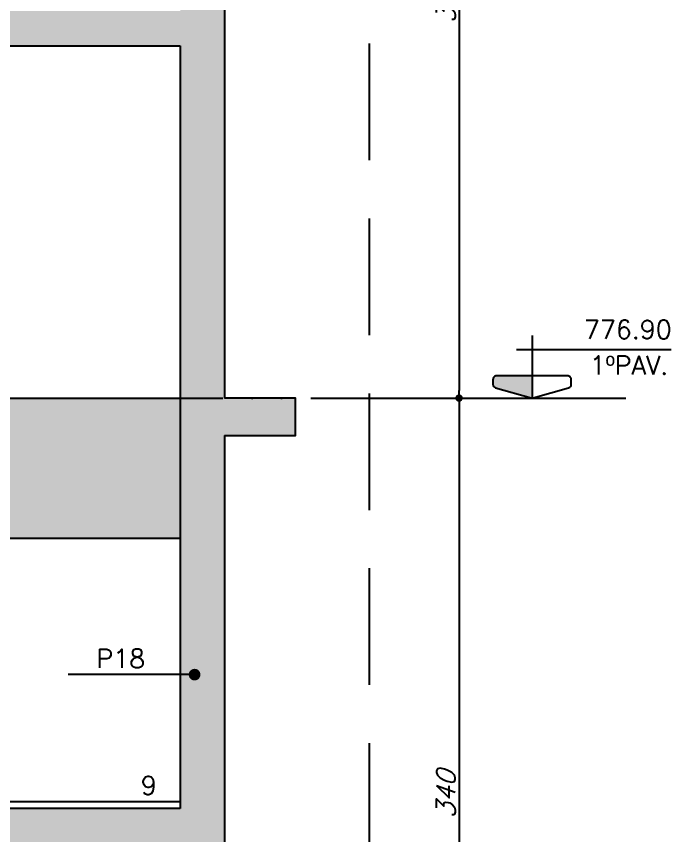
# Model space of a CAD drawing. Header units: millimetres. Extents: x -832 to 3668, y -1574 to 5296.
# Drawn here: x 96.6 to 380.8, y 1487.4 to 1838.7 of the extents above; entities that cross this region are included whole.
import ezdxf
from ezdxf import colors
from ezdxf.entities.mleader import LeaderData, LeaderLine
from ezdxf.enums import TextEntityAlignment as Align
from ezdxf.math import Vec2, Vec3

# ---------------------------------------------------------------- set-up
doc = ezdxf.new("R2010")
doc.units = ezdxf.units.MM
doc.header["$LTSCALE"] = 50
doc.linetypes.add('DASHED', pattern=[0.75, 0.5, -0.25])
doc.linetypes.add('DIVIDE2', pattern=[0.625, 0.25, -0.125, 0, -0.125, 0, -0.125])
for name, color, linetype in [('F-AUX', 2, 'Continuous'), ('F-AUX-RED', 1, 'Continuous'), ('F-CORTE', 4, 'Continuous'), ('F-COTAS', 106, 'Continuous'), ('F-EIXOS-DET', 1, 'Continuous'), ('F-ESC CORTE', 4, 'Continuous'), ('F-ESC NUM', 2, 'Continuous'), ('F-ESC SOLIDO CORTE', 71, 'Continuous'), ('F-NÍVEL-VISTA', 2, 'Continuous'), ('F-REVESTIMENTO', 1, 'Continuous'), ('F-SOLIDO', 71, 'Continuous'), ('F-TEXTO', 6, 'Continuous'), ('F-TEXTO-YELLOW', 2, 'Continuous'), ('F-VISTA', 2, 'Continuous'), ('F-VISTA SÓLIDO', 254, 'Continuous')]:
    doc.layers.add(name, color=color, linetype=linetype)
doc.styles.add('5385-ARQ-PB-BAS-PLA-TER-TORRE-A-106-TXT$0$R60-75', font='romans.shx', dxfattribs={"height": 0.1125})
doc.styles.add('CP-TEXT-INCL', font='romans.shx', dxfattribs={"oblique": 20})
doc.styles.add('MCP', font='romans.shx')
doc.styles.get("Standard").update_dxf_attribs({"font": 'arial.ttf'})
doc.dimstyles.new('CP-COTAS-50', dxfattribs={"dimscale": 0.64, "dimtxt": 12.5, "dimasz": 5, "dimexe": 5, "dimexo": 5, "dimgap": 2.5, "dimtad": 1, "dimdec": 1, "dimdsep": 46, "dimtxsty": 'CP-TEXT-INCL', "dimblk1": 'DOT', "dimblk2": 'DOT', "dimsah": 1, "dimcen": 9, "dimclrd": 256, "dimclre": 256, "dimclrt": 256, "dimadec": 0, "dimazin": 0, "dimtfac": 1, "dimtdec": 1, "dimtmove": 2, "dimatfit": 3, "dimldrblk": 'DOT', "dimfxl": 5, "dimtolj": 1, "dimarcsym": 0})
pattern_1 = [(0, (0, 0), (0, 6.985), [5.08, -1.905]), (90, (0, 0), (-6.985, 4e-16), [5.08, -1.905])]

# ---------------------------------------------------------------- blocks, each defined once
blk = doc.blocks.new('Nível - Vista')
at = {"layer": 'F-NÍVEL-VISTA'}
blk.add_hatch(color=71, dxfattribs=at).paths.add_polyline_path([(0, 0.2382), (-0.38, 0.2382, 0.414214), (-0.42, 0.1982), (-0.42, 0.148, 0.331206), (-0.3915, 0.1097), (-0.0115, 0.0017, 0.072993), (0, 0)])
at = {"layer": 'F-NÍVEL-VISTA', "color": 2}
for p, q in [((0, 0.67), (0, 0)), ((-0.168, 0.521), (1.4926, 0.521))]:
    blk.add_line(p, q, dxfattribs=at)
blk.add_lwpolyline([(-0.0115, 0.0017, 0.146769), (0.0115, 0.0017), (0.3915, 0.1097, 0.331206), (0.42, 0.148), (0.42, 0.1982, 0.414214), (0.38, 0.2382), (-0.38, 0.2382, 0.414214), (-0.42, 0.1982), (-0.42, 0.148, 0.331206), (-0.3915, 0.1097), (-0.0115, 0.0017, 0.146769), (0.0115, 0.0017)], format="xyb", dxfattribs=at)
at = {"layer": 'F-TEXTO', "color": 3, "style": 'MCP'}
for tag, p in [('NÍVEL', (1.0262, 0.6358)), ('NÍVEL_DETALHE', (1.0201, 0.1858))]:
    blk.add_attdef(tag, text='', height=0.2, dxfattribs=at).set_placement(p, align=Align.CENTER)
blk = doc.blocks.new('_DOT')
at = {"color": 0, "linetype": 'ByBlock'}
blk.add_line((-0.5, 0), (-1, 0), dxfattribs=at)
at = {"color": 0, "linetype": 'ByBlock', "const_width": 0.5}
blk.add_lwpolyline([(-0.25, 0, 1), (0.25, 0, 1)], format="xyb", close=True, dxfattribs=at)
blk = doc.blocks.new('*D94')
at = {"layer": 'DEFPOINTS', "color": 0, "transparency": 16777216}
for p in [(286.55, 2017.06), (286.55, 1675.06), (286.55, 1675.06)]:
    blk.add_point(p, dxfattribs=at)
at = {"layer": 'F-COTAS', "lineweight": -2, "transparency": 16777216}
blk.add_line((286.55, 2013.86), (286.55, 1678.26), dxfattribs=at)
at = {"layer": 'F-COTAS', "lineweight": -2, "transparency": 16777216, "xscale": 3.2, "yscale": 3.2, "zscale": 3.2}
for p, rotation in [((286.55, 2017.06), 90), ((286.55, 1675.06), 270)]:
    blk.add_blockref('_DOT', p, dxfattribs=dict(at, rotation=rotation))
at = {"layer": 'F-COTAS', "transparency": 16777216, "insert": (280.95, 1846.06), "char_height": 8, "attachment_point": 5, "rotation": 90, "style": 'CP-TEXT-INCL'}
blk.add_mtext('\\A1;342', dxfattribs=at)
blk = doc.blocks.new('*D95')
at = {"layer": 'DEFPOINTS', "color": 0, "transparency": 16777216}
for p in [(286.55, 1675.06), (286.55, 1335.06), (286.55, 1335.06)]:
    blk.add_point(p, dxfattribs=at)
at = {"layer": 'F-COTAS', "lineweight": -2, "transparency": 16777216}
blk.add_line((286.55, 1671.86), (286.55, 1338.26), dxfattribs=at)
at = {"layer": 'F-COTAS', "lineweight": -2, "transparency": 16777216, "xscale": 3.2, "yscale": 3.2, "zscale": 3.2}
for p, rotation in [((286.55, 1675.06), 90), ((286.55, 1335.06), 270)]:
    blk.add_blockref('_DOT', p, dxfattribs=dict(at, rotation=rotation))
at = {"layer": 'F-COTAS', "transparency": 16777216, "insert": (280.95, 1505.06), "char_height": 8, "attachment_point": 5, "rotation": 90, "style": 'CP-TEXT-INCL'}
blk.add_mtext('\\A1;340', dxfattribs=at)

msp = doc.modelspace()

# ---------------------------------------------------------------- hatches: boundary and pattern name
h = msp.add_hatch()
h.set_pattern_fill('ANGLE', color=256)
h.set_pattern_definition(pattern_1)
h.paths.add_polyline_path([(286.83, 1831.83), (286.83, 1856.4), (275.07, 1860.68), (275.07, 1836.11)], flags=9)
h = msp.add_hatch()
h.set_pattern_fill('ANGLE', color=256)
h.set_pattern_definition(pattern_1)
h.paths.add_polyline_path([(337.15, 1698.49), (380.77, 1698.49), (380.77, 1710.49), (337.15, 1710.49)], flags=9)
h = msp.add_hatch()
h.set_pattern_fill('ANGLE', color=256)
h.set_pattern_definition(pattern_1)
h.paths.add_polyline_path([(340.36, 1683.14), (378.65, 1683.14), (378.65, 1695.14), (340.36, 1695.14)], flags=9)
h = msp.add_hatch()
h.set_pattern_fill('ANGLE', color=256)
h.set_pattern_definition(pattern_1)
h.paths.add_polyline_path([(130.47, 1557.39), (155.05, 1557.39), (155.05, 1569.39), (130.47, 1569.39)], flags=9)
h = msp.add_hatch()
h.set_pattern_fill('ANGLE', color=256)
h.set_pattern_definition(pattern_1)
h.paths.add_polyline_path([(286.83, 1490.83), (286.83, 1515.4), (275.07, 1519.68), (275.07, 1495.11)], flags=9)
at = {"layer": 'F-ESC SOLIDO CORTE'}
h = msp.add_hatch(color=256, dxfattribs=at)
h.dxf.hatch_style = 1
h.paths.add_polyline_path([(-187.57, 2003.06), (-215.57, 2003.06), (-215.57, 2021.06), (-410.07, 2021.06), (-410.07, 2006.06), (-247.95, 2006.06), (32.02, 1826.06), (166.93, 1826.06), (166.93, 1841.06), (36.43, 1841.06), (36.43, 1859.06), (8.43, 1859.06), (8.43, 1877.06), (-19.57, 1877.06), (-19.57, 1895.06), (-47.57, 1895.06), (-47.57, 1913.06), (-75.57, 1913.06), (-75.57, 1931.06), (-103.57, 1931.06), (-103.57, 1949.06), (-131.57, 1949.06), (-131.57, 1967.06), (-159.57, 1967.06), (-159.57, 1985.06), (-187.57, 1985.06)])
h = msp.add_hatch(color=256, dxfattribs=at)
h.dxf.hatch_style = 1
h.paths.add_polyline_path([(-215.57, 1679.06), (-410.07, 1679.06), (-410.07, 1664.06), (-247.95, 1664.06), (32.02, 1484.06), (166.93, 1484.06), (166.93, 1499.06), (36.43, 1499.06), (36.43, 1517.06), (8.43, 1517.06), (8.43, 1535.06), (-19.57, 1535.06), (-19.57, 1553.06), (-47.57, 1553.06), (-47.57, 1571.06), (-75.57, 1571.06), (-75.57, 1589.06), (-103.57, 1589.06), (-103.57, 1607.06), (-131.57, 1607.06), (-131.57, 1625.06), (-159.57, 1625.06), (-159.57, 1643.06), (-187.57, 1643.06), (-187.57, 1661.06), (-215.57, 1661.06)])
at = {"layer": 'F-SOLIDO'}
h = msp.add_hatch(color=256, dxfattribs=at)
h.dxf.hatch_style = 1
h.paths.add_polyline_path([(248.16, 3132.06), (185.93, 3132.06), (185.93, 3481.06), (248.16, 3481.06), (248.16, 3493.06), (185.93, 3493.06), (185.93, 3787.06), (248.16, 3787.06), (248.16, 3799.06), (185.93, 3799.06), (185.93, 4093.06), (248.16, 4093.06), (248.16, 4105.06), (185.93, 4105.06), (185.93, 4293.99), (166.93, 4293.99), (166.93, -757.94), (248.16, -757.94), (248.16, -502.94), (191.93, -502.94), (191.93, 675.06), (248.16, 675.06), (248.16, 690.06), (191.93, 690.06), (191.93, 705.06), (185.93, 705.06), (185.93, 1275.06), (248.16, 1275.06), (248.16, 1295.06), (185.93, 1295.06), (185.93, 1659.06), (216.43, 1659.06), (216.43, 1675.06), (185.93, 1675.06), (185.93, 2001.06), (216.43, 2001.06), (216.43, 2017.06), (185.93, 2017.06), (185.93, 2343.06), (216.43, 2343.06), (216.43, 2359.06), (185.93, 2359.06), (185.93, 2685.06), (248.16, 2685.06), (248.16, 2701.06), (185.93, 2701.06), (185.93, 2983.06), (248.16, 2983.06)])
h.paths.add_polyline_path([(166.93, -502.94), (-57.76, -502.94), (-57.76, -757.94), (166.93, -757.94)])
at = {"layer": 'F-VISTA SÓLIDO'}
h = msp.add_hatch(color=256, dxfattribs=at)
h.dxf.hatch_style = 1
h.paths.add_polyline_path([(166.93, 1675.06), (-188.05, 1675.06), (-205.16, 1664.06), (-184.57, 1664.06), (-184.57, 1662.06), (-186.57, 1662.06), (-186.57, 1646.06), (-156.57, 1646.06), (-156.57, 1644.06), (-158.57, 1644.06), (-158.57, 1628.06), (-128.57, 1628.06), (-128.57, 1626.06), (-130.57, 1626.06), (-130.57, 1615.06), (166.93, 1615.06)])
h.paths.add_polyline_path([(-247.95, 1664.06), (-410.07, 1664.06), (-410.07, 1615.06), (-171.74, 1615.06)])
h.paths.add_polyline_path([(-429.07, 1675.06), (-478.03, 1675.06), (-478.03, 1625.06), (-429.07, 1625.06)])

# ---------------------------------------------------------------- linework, layer by layer
at = {"layer": 'F-AUX', "color": 1, "linetype": 'DASHED', "ltscale": 2}
msp.add_line((248.16, -997.94), (248.16, 4293.99), dxfattribs=at)
at = {"layer": 'F-CORTE'}
for p, q in [((185.93, 2001.06), (185.93, 1675.06)), ((166.93, 1826.06), (166.93, 1499.06)), ((185.93, 1659.06), (185.93, 1295.06))]:
    msp.add_line(p, q, dxfattribs=at)
msp.add_lwpolyline([(185.93, 1659.06), (216.43, 1659.06), (216.43, 1675.06), (185.93, 1675.06)], dxfattribs=at)
at = {"layer": 'F-EIXOS-DET', "color": 252, "linetype": 'DIVIDE2', "ltscale": 2}
msp.add_lwpolyline([(-466.74, 1675.06), (248.26, 1675.06)], dxfattribs=at)
at = {"layer": 'F-EIXOS-DET'}
msp.add_lwpolyline([(248.16, 1675.06), (358.16, 1675.06)], dxfattribs=at)
at = {"layer": 'F-ESC CORTE'}
msp.add_line((166.93, 1499.06), (36.43, 1499.06), dxfattribs=at)
msp.add_lwpolyline([(-247.95, 2006.06), (32.02, 1826.06), (166.93, 1826.06)], dxfattribs=at)
at = {"layer": 'F-REVESTIMENTO'}
msp.add_line((37.43, 1502.06), (166.93, 1502.06), dxfattribs=at)
at = {"layer": 'F-VISTA'}
for points in [[(-188.05, 1675.06), (166.93, 1675.06)], [(-130.57, 1615.06), (166.93, 1615.06)]]:
    msp.add_lwpolyline(points, dxfattribs=at)

# ---------------------------------------------------------------- block references
at = {"layer": 'F-NÍVEL-VISTA', "linetype": 'Continuous', "xscale": 40, "yscale": 40, "zscale": 40}
msp.add_blockref('Nível - Vista', (317.91, 1675.06), dxfattribs=at).add_auto_attribs({'NÍVEL': '776.90'})

# ---------------------------------------------------------------- texts
at = {"layer": 'F-ESC NUM', "style": '5385-ARQ-PB-BAS-PLA-TER-TORRE-A-106-TXT$0$R60-75'}
msp.add_text('9', height=8, dxfattribs=at).set_placement((150.01, 1504.97))
at = {"layer": 'F-TEXTO', "color": 3, "style": 'MCP'}
msp.add_text('1ºPAV.', height=8, dxfattribs=at).set_placement((359.5, 1685.14), align=Align.CENTER)
at = {"layer": 'F-TEXTO-YELLOW', "style": 'MCP'}
msp.add_text('P18', height=8, dxfattribs=at).set_placement((130.95, 1559.39))

# ---------------------------------------------------------------- dimensions: what is measured, and where the dimension line sits
at = {"layer": 'F-COTAS'}
for base, p1, p2, picture, middle in [((286.55, 1675.06), (286.55, 2017.06), (286.55, 1675.06), '*D94', (280.95, 1846.06)), ((286.55, 1335.06), (286.55, 1675.06), (286.55, 1335.06), '*D95', (280.95, 1505.06))]:
    dim = msp.add_linear_dim(base=base, p1=p1, p2=p2, angle=90, dimstyle='CP-COTAS-50', override={"dimfxl": 2.5}, dxfattribs=at)
    dim.commit()
    dim.dimension.update_dxf_attribs({"geometry": picture, "text_midpoint": middle})

# ---------------------------------------------------------------- leaders
at = {"layer": 'F-AUX-RED'}
ml = msp.add_multileader_mtext('Standard', dxfattribs=at)
ml.set_content('', color=256)
ml.set_leader_properties()
ml.set_arrow_properties(name='DOT')
ml.build(insert=Vec2(0, 0))
ml.multileader.update_dxf_attribs({"text_right_attachment_type": 6, "dogleg_length": 0.36, "arrow_head_size": 5})
ctx = ml.context
ctx.base_point, ctx.char_height, ctx.arrow_head_size, ctx.landing_gap_size, ctx.plane_origin = Vec3(118.76, 1556.56), 0.18, 5, 0.09, Vec3(173.08, 1574.47)
ctx.right_attachment, ctx.text_align_type = 6, 2
notes = []
notes.append((ctx, [(0, (1, 1, 0), (152.44, 1556.47), (-1, 0), 33.49, [(0, [(173.08, 1556.47)], 0, [])])]))
ctx.mtext.insert, ctx.mtext.alignment, ctx.mtext.flow_direction = Vec3(118.85, 1556.65), 3, 5
for ctx, leaders in notes:
    for number, flags, end, landing, length, lines in leaders:
        leader = LeaderData()
        leader.index, (leader.has_last_leader_line, leader.has_dogleg_vector, leader.attachment_direction) = number, flags
        leader.last_leader_point, leader.dogleg_vector, leader.dogleg_length = Vec3(end), Vec3(landing), length
        for number, points, colour, breaks in lines:
            line = LeaderLine()
            line.index, line.vertices, line.color, line.breaks = number, Vec3.list(points), colors.encode_raw_color(colour), breaks
            leader.lines.append(line)
        ctx.leaders.append(leader)

doc.saveas('drawing.dxf')
